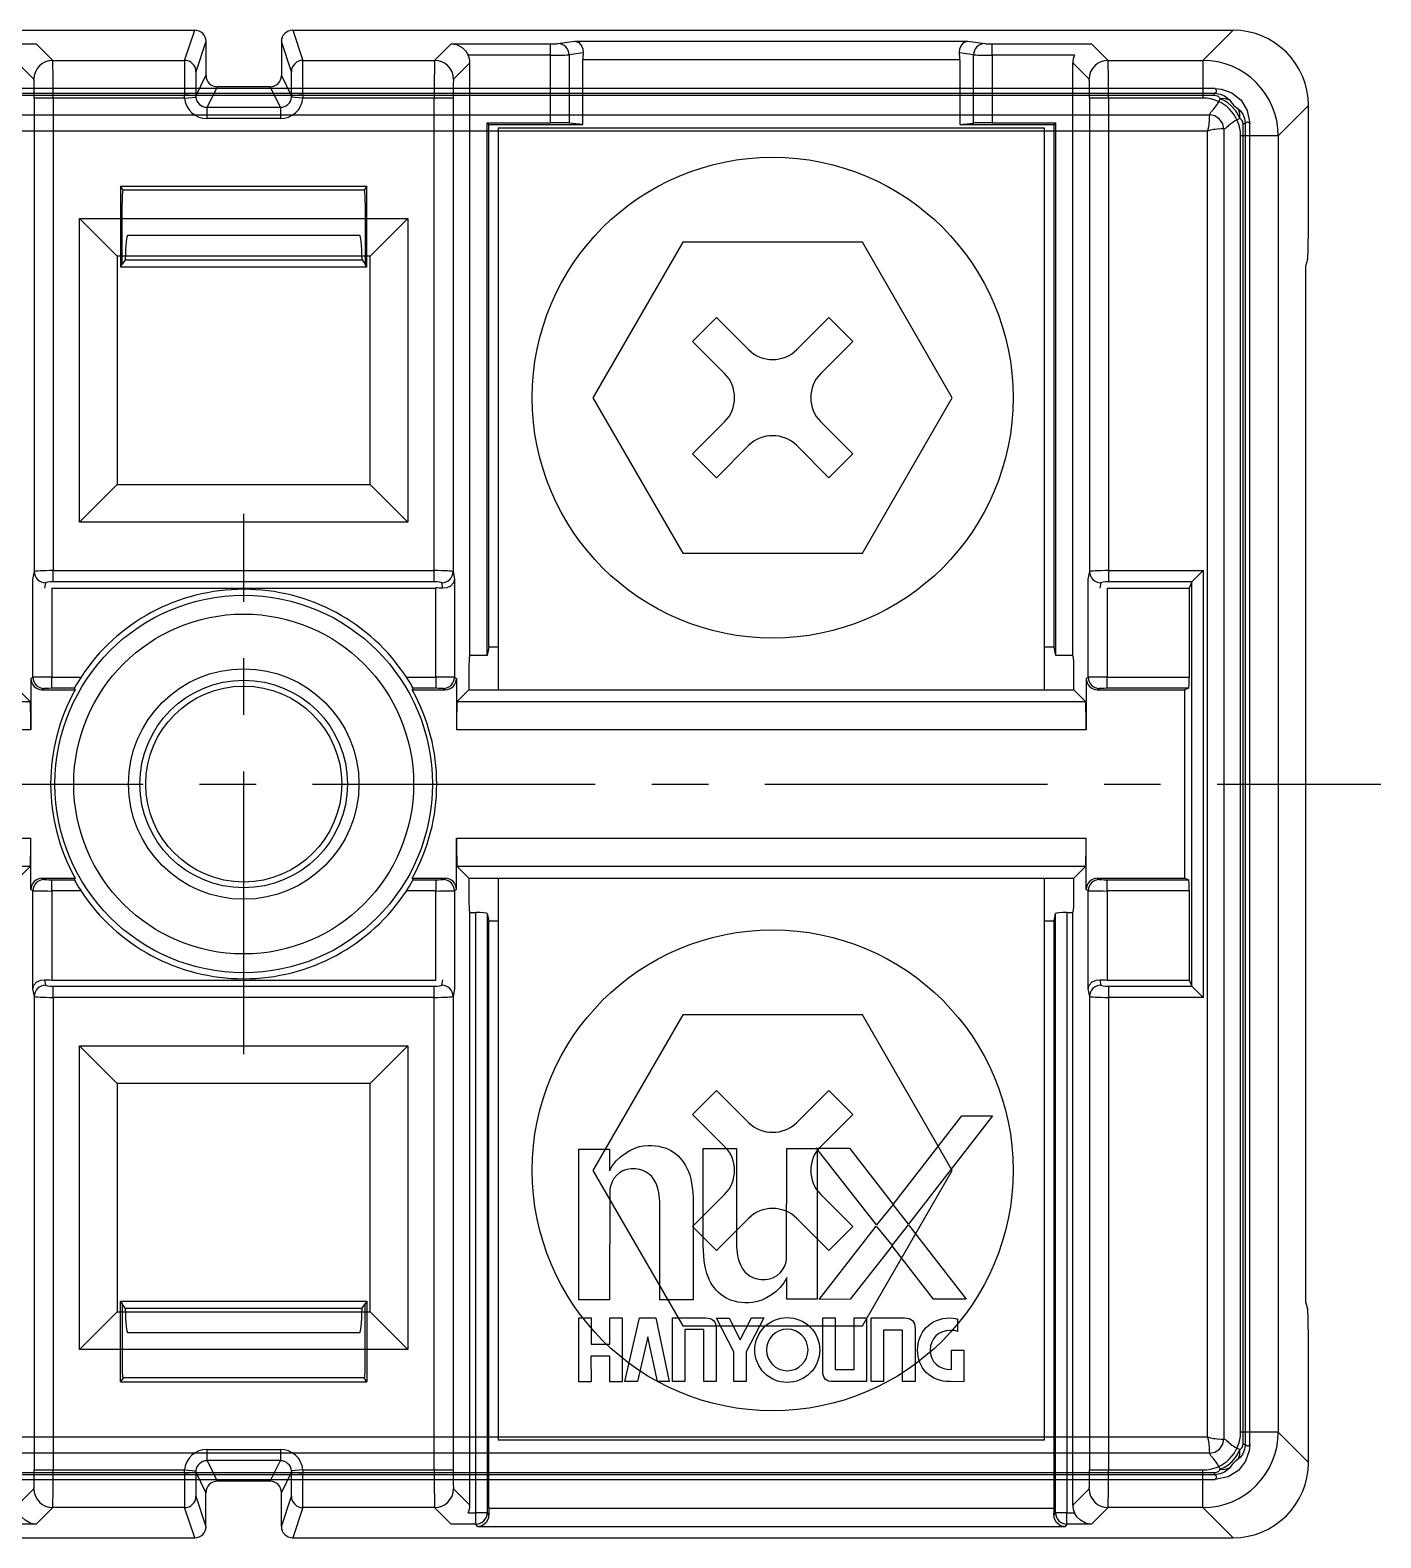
# Model space of a CAD drawing. Extents: x 223136 to 348136, y -32544 to -4064.
# Drawn here: x 239213.86 to 239249.7, y -30581.11 to -30541.11 of the extents above; entities that cross this region are included whole.
import ezdxf

# ---------------------------------------------------------------- set-up
doc = ezdxf.new("R2010")
doc.units = 0
doc.header["$LTSCALE"] = 20
doc.header["$MEASUREMENT"] = 0
doc.linetypes.add('CENTER', pattern=[0.6, 0.375, -0.075, 0.075, -0.075])
doc.linetypes.add('DASHDOT', pattern=[1, 0.5, -0.25, 0, -0.25])
doc.layers.add('3', color=3, linetype='DASHDOT')

# ---------------------------------------------------------------- blocks, each defined once
blk = doc.blocks.new('30a3p')
at = {"color": 6}
for p, q in [((7580.421, -15959.299), (7500.876, -15959.299)), ((7500.888, -15959.422), (7580.41, -15959.422)), ((7580.41, -15959.482), (7500.888, -15959.482)), ((7580.41, -15959.482), (7580.41, -15959.422)), ((7501.018, -15959.993), (7580.28, -15959.993)), ((7580.653, -15960.366), (7580.653, -15995.128)), ((7581.224, -15960.236), (7581.164, -15960.236)), ((7581.164, -15995.258), (7581.164, -15960.236)), ((7581.224, -15960.236), (7581.224, -15995.258)), ((7581.347, -15995.27), (7581.347, -15960.225)), ((7580.22, -15960.426), (7501.078, -15960.426)), ((7580.22, -15995.068), (7580.22, -15960.426)), ((7551.379, -15961.888), (7551.379, -15964.025)), ((7551.379, -15961.888), (7557.919, -15961.888)), ((7551.449, -15961.993), (7551.379, -15961.888)), ((7551.449, -15961.993), (7551.434, -15962.03)), ((7557.849, -15961.993), (7551.449, -15961.993)), ((7557.919, -15961.888), (7557.849, -15961.993)), ((7557.864, -15962.03), (7557.849, -15961.993)), ((7557.919, -15964.025), (7557.919, -15961.888)), ((7551.424, -15963.957), (7551.424, -15962.329)), ((7557.873, -15962.329), (7557.873, -15963.957)), ((7557.734, -15963.198), (7551.564, -15963.198)), ((7551.379, -15964.025), (7551.424, -15963.957)), ((7551.504, -15963.838), (7551.424, -15963.957)), ((7551.504, -15963.838), (7557.794, -15963.838)), ((7557.794, -15963.838), (7557.873, -15963.957)), ((7557.919, -15964.025), (7557.873, -15963.957)), ((7551.379, -15964.025), (7557.919, -15964.025)), ((7571.878, -15988.9), (7573.702, -15986.549)), ((7574.515, -15986.552), (7572.289, -15989.428)), ((7573.702, -15986.549), (7574.515, -15986.552)), ((7563.538, -15991.429), (7563.538, -15987.433)), ((7563.538, -15987.433), (7564.359, -15987.433)), ((7564.359, -15987.433), (7564.359, -15988.009)), ((7566.844, -15989.981), (7566.844, -15987.42)), ((7566.844, -15987.42), (7567.727, -15987.42)), ((7567.727, -15987.42), (7567.727, -15989.933)), ((7569.055, -15990.362), (7569.061, -15987.42)), ((7569.061, -15987.42), (7569.851, -15987.42)), ((7569.851, -15987.42), (7569.842, -15987.409)), ((7569.842, -15987.409), (7570.727, -15987.409)), ((7571.438, -15989.446), (7569.864, -15987.437)), ((7569.864, -15987.437), (7569.864, -15991.417)), ((7570.727, -15987.409), (7571.878, -15988.9)), ((7564.364, -15988.488), (7564.358, -15991.429)), ((7565.691, -15991.429), (7565.691, -15988.917)), ((7566.574, -15988.868), (7566.574, -15991.429)), ((7571.877, -15988.907), (7571.438, -15989.446)), ((7572.289, -15989.428), (7571.877, -15988.907)), ((7569.92, -15991.419), (7571.434, -15989.474)), ((7571.434, -15989.474), (7571.853, -15989.992)), ((7571.853, -15989.992), (7572.29, -15989.446)), ((7572.29, -15989.446), (7573.816, -15991.412)), ((7571.856, -15990.001), (7570.738, -15991.417)), ((7572.949, -15991.412), (7571.856, -15990.001)), ((7569.06, -15991.417), (7569.06, -15990.841)), ((7551.379, -15991.469), (7557.919, -15991.469)), ((7551.379, -15993.606), (7551.379, -15991.469)), ((7551.379, -15991.469), (7551.424, -15991.537)), ((7551.424, -15991.537), (7551.424, -15993.165)), ((7551.504, -15991.656), (7551.424, -15991.537)), ((7557.794, -15991.656), (7557.873, -15991.537)), ((7557.919, -15991.469), (7557.873, -15991.537)), ((7557.873, -15993.165), (7557.873, -15991.537)), ((7557.919, -15991.469), (7557.919, -15993.606)), ((7564.358, -15991.429), (7563.538, -15991.429)), ((7566.574, -15991.429), (7565.691, -15991.429)), ((7569.864, -15991.417), (7569.06, -15991.417)), ((7570.738, -15991.417), (7569.92, -15991.419)), ((7573.816, -15991.412), (7572.949, -15991.412)), ((7551.504, -15991.656), (7557.794, -15991.656)), ((7563.538, -15993.606), (7563.539, -15991.912)), ((7563.539, -15991.912), (7563.867, -15991.912)), ((7563.867, -15991.912), (7563.867, -15992.609)), ((7564.362, -15992.609), (7564.362, -15991.912)), ((7564.362, -15991.912), (7564.694, -15991.912)), ((7564.694, -15991.912), (7564.694, -15993.609)), ((7564.762, -15993.603), (7565.147, -15991.912)), ((7565.147, -15991.912), (7565.588, -15991.912)), ((7565.588, -15991.912), (7565.938, -15993.603)), ((7566.025, -15991.912), (7566.905, -15991.912)), ((7566.026, -15993.603), (7566.025, -15991.912)), ((7567.654, -15992.81), (7567.197, -15991.915)), ((7567.197, -15991.915), (7567.527, -15991.915)), ((7567.527, -15991.915), (7567.818, -15992.495)), ((7567.818, -15992.495), (7568.12, -15991.909)), ((7568.451, -15991.909), (7567.98, -15992.81)), ((7568.12, -15991.909), (7568.451, -15991.909)), ((7570.013, -15991.913), (7570.345, -15991.913)), ((7570.013, -15993.323), (7570.013, -15991.913)), ((7570.345, -15991.913), (7570.346, -15993.282)), ((7570.845, -15993.282), (7570.845, -15991.912)), ((7570.845, -15991.912), (7571.172, -15991.912)), ((7571.172, -15991.912), (7571.173, -15993.603)), ((7571.301, -15993.603), (7571.301, -15991.912)), ((7571.301, -15991.912), (7572.181, -15991.912)), ((7573.592, -15991.939), (7573.592, -15992.268)), ((7551.564, -15992.296), (7557.734, -15992.296)), ((7566.859, -15992.222), (7566.355, -15992.222)), ((7566.355, -15992.222), (7566.355, -15993.603)), ((7566.86, -15993.603), (7566.859, -15992.222)), ((7567.185, -15992.193), (7567.185, -15993.603)), ((7572.133, -15992.234), (7571.628, -15992.234)), ((7571.628, -15992.234), (7571.629, -15993.603)), ((7572.133, -15993.603), (7572.133, -15992.234)), ((7572.461, -15992.193), (7572.461, -15993.603)), ((7563.867, -15992.609), (7564.362, -15992.609)), ((7565.37, -15992.413), (7565.101, -15993.603)), ((7565.626, -15993.603), (7565.37, -15992.413)), ((7573.431, -15992.765), (7573.759, -15992.765)), ((7573.431, -15993.282), (7573.431, -15992.765)), ((7573.759, -15992.765), (7573.76, -15993.604)), ((7564.362, -15992.923), (7563.864, -15992.923)), ((7563.864, -15992.923), (7563.867, -15993.606)), ((7564.362, -15993.609), (7564.362, -15992.923)), ((7567.654, -15993.601), (7567.654, -15992.81)), ((7567.98, -15992.81), (7567.98, -15993.601)), ((7551.449, -15993.501), (7551.379, -15993.606)), ((7551.449, -15993.501), (7551.434, -15993.464)), ((7557.849, -15993.501), (7551.449, -15993.501)), ((7557.864, -15993.464), (7557.849, -15993.501)), ((7557.919, -15993.606), (7557.849, -15993.501)), ((7570.346, -15993.282), (7570.845, -15993.282)), ((7551.379, -15993.606), (7557.919, -15993.606)), ((7563.867, -15993.606), (7563.538, -15993.606)), ((7564.694, -15993.609), (7564.362, -15993.609)), ((7565.101, -15993.603), (7564.762, -15993.603)), ((7565.938, -15993.603), (7565.626, -15993.603)), ((7566.355, -15993.603), (7566.026, -15993.603)), ((7567.185, -15993.603), (7566.86, -15993.603)), ((7567.98, -15993.601), (7567.654, -15993.601)), ((7571.173, -15993.603), (7570.293, -15993.603)), ((7571.629, -15993.603), (7571.301, -15993.603)), ((7572.461, -15993.603), (7572.133, -15993.603)), ((7573.76, -15993.604), (7573.402, -15993.603)), ((7501.078, -15995.068), (7580.22, -15995.068)), ((7580.28, -15995.501), (7501.018, -15995.501)), ((7581.164, -15995.258), (7581.224, -15995.258)), ((7500.876, -15996.195), (7580.421, -15996.195)), ((7500.888, -15996.013), (7580.41, -15996.013)), ((7580.41, -15996.072), (7500.888, -15996.072)), ((7580.41, -15996.072), (7580.41, -15996.013))]:
    blk.add_line(p, q, dxfattribs=at)
for points in [[(7580.41, -15959.422), (7580.554, -15959.443), (7580.673, -15959.49), (7580.756, -15959.548), (7580.812, -15959.607)], [(7580.421, -15959.299), (7580.589, -15959.315), (7580.867, -15959.414), (7581.113, -15959.606), (7581.277, -15959.875), (7581.347, -15960.225)], [(7581.079, -15960.093), (7581.027, -15959.973), (7580.972, -15959.887), (7580.871, -15959.774), (7580.759, -15959.673), (7580.673, -15959.619), (7580.553, -15959.567)], [(7580.22, -15960.426), (7580.245, -15960.349), (7580.262, -15960.263), (7580.266, -15960.226), (7580.271, -15960.164), (7580.277, -15960.064), (7580.28, -15959.993)], [(7580.653, -15960.366), (7580.624, -15960.229), (7580.542, -15960.104), (7580.417, -15960.022), (7580.28, -15959.993)], [(7580.812, -15959.607), (7580.852, -15959.661), (7580.877, -15959.694), (7580.913, -15959.733), (7580.952, -15959.769), (7580.985, -15959.794), (7581.039, -15959.834)], [(7581.039, -15959.834), (7581.098, -15959.89), (7581.155, -15959.973), (7581.203, -15960.091), (7581.224, -15960.236)], [(7580.653, -15960.366), (7580.582, -15960.369), (7580.482, -15960.375), (7580.42, -15960.38), (7580.383, -15960.384), (7580.297, -15960.401), (7580.22, -15960.426)], [(7580.22, -15995.068), (7580.297, -15995.093), (7580.383, -15995.11), (7580.42, -15995.114), (7580.482, -15995.119), (7580.582, -15995.126), (7580.653, -15995.128)], [(7580.28, -15995.501), (7580.277, -15995.43), (7580.271, -15995.331), (7580.266, -15995.269), (7580.262, -15995.231), (7580.245, -15995.146), (7580.22, -15995.068)], [(7580.28, -15995.501), (7580.417, -15995.472), (7580.542, -15995.39), (7580.624, -15995.265), (7580.653, -15995.128)], [(7581.347, -15995.27), (7581.331, -15995.438), (7581.232, -15995.715), (7581.04, -15995.961), (7580.771, -15996.125), (7580.421, -15996.195)], [(7580.553, -15995.927), (7580.673, -15995.875), (7580.759, -15995.82), (7580.872, -15995.719), (7580.973, -15995.607), (7581.027, -15995.521), (7581.079, -15995.401)], [(7581.224, -15995.258), (7581.203, -15995.402), (7581.156, -15995.521), (7581.098, -15995.604), (7581.039, -15995.66)], [(7580.812, -15995.887), (7580.756, -15995.946), (7580.673, -15996.004), (7580.555, -15996.051), (7580.41, -15996.072)], [(7581.039, -15995.66), (7580.985, -15995.7), (7580.952, -15995.725), (7580.913, -15995.761), (7580.877, -15995.8), (7580.852, -15995.833), (7580.812, -15995.887)]]:
    blk.add_lwpolyline(points, dxfattribs=at)
for centre, major_axis, ratio, start_param, end_param in [((7580.553, -15960), (-0.467, -0.18), 0.850428, 3.840248, 4.396132), ((7580.646, -15960.093), (0.18, 0.467), 0.850428, 5.028646, 5.58453), ((7551.435, -15962.329), (0, 0.3), 0.034921, 0.087266, 1.570796), ((7557.863, -15962.329), (0, 0.3), 0.034921, 4.712389, 6.195916), ((7551.564, -15965.812), (0, 2.614), 0.034921, 0, 0.715085), ((7557.734, -15965.812), (0, -2.614), 0.034921, 2.426507, 3.14159), ((7551.564, -15989.682), (0, -2.614), 0.034921, 5.568098, 6.283185), ((7557.734, -15989.682), (0, 2.614), 0.034921, 3.14159, 3.856676), ((7551.435, -15993.165), (0, 0.3), 0.034921, 1.570796, 3.054326), ((7557.863, -15993.165), (0, 0.3), 0.034921, 3.228856, 4.712389), ((7580.646, -15995.401), (-0.18, 0.467), 0.850428, 3.840248, 4.396132), ((7580.553, -15995.494), (0.467, -0.18), 0.850428, 5.028646, 5.58453)]:
    blk.add_ellipse(centre, major_axis=major_axis, ratio=ratio, start_param=start_param, end_param=end_param, dxfattribs=at)
for points, knots in [([(7580.28, -15959.993), (7580.282, -15959.969), (7580.291, -15959.945), (7580.344, -15959.889), (7580.374, -15959.858), (7580.425, -15959.794), (7580.447, -15959.762), (7580.478, -15959.715), (7580.487, -15959.699), (7580.505, -15959.667), (7580.513, -15959.651), (7580.533, -15959.612), (7580.543, -15959.59), (7580.553, -15959.567)], [0.01992218, 0.01992218, 0.01992218, 0.01992218, 0.03527927, 0.03527927, 0.05573813, 0.05573813, 0.076197, 0.076197, 0.08642643, 0.08642643, 0.09665586, 0.09665586, 0.11119428, 0.11119428, 0.11119428, 0.11119428]), ([(7580.41, -15959.422), (7580.417, -15959.419), (7580.423, -15959.415), (7580.439, -15959.405), (7580.446, -15959.398), (7580.456, -15959.384), (7580.459, -15959.377), (7580.461, -15959.362), (7580.46, -15959.355), (7580.454, -15959.34), (7580.45, -15959.333), (7580.439, -15959.318), (7580.433, -15959.311), (7580.424, -15959.302), (7580.423, -15959.3), (7580.421, -15959.299)], [0.0038426932, 0.0038426932, 0.0038426932, 0.0038426932, 0.0039042777, 0.0039042777, 0.0040276197, 0.0040276197, 0.0041509617, 0.0041509617, 0.0042743037, 0.0042743037, 0.0043976458, 0.0043976458, 0.0045209878, 0.0045209878, 0.0045456657, 0.0045456657, 0.0045456657, 0.0045456657]), ([(7580.553, -15959.567), (7580.551, -15959.562), (7580.549, -15959.557), (7580.542, -15959.544), (7580.536, -15959.536), (7580.519, -15959.516), (7580.505, -15959.505), (7580.464, -15959.487), (7580.437, -15959.482), (7580.41, -15959.482)], [0, 0, 0, 0, 0.00308619, 0.00308619, 0.00802409, 0.00802409, 0.01592473, 0.01592473, 0.02407226, 0.02407226, 0.02407226, 0.02407226]), ([(7581.079, -15960.093), (7581.056, -15960.103), (7581.034, -15960.113), (7580.995, -15960.133), (7580.979, -15960.141), (7580.947, -15960.159), (7580.931, -15960.169), (7580.884, -15960.199), (7580.852, -15960.221), (7580.788, -15960.272), (7580.757, -15960.302), (7580.701, -15960.355), (7580.677, -15960.364), (7580.653, -15960.366)], [-0.11119428, -0.11119428, -0.11119428, -0.11119428, -0.09665586, -0.09665586, -0.08642643, -0.08642643, -0.076197, -0.076197, -0.05573813, -0.05573813, -0.03527927, -0.03527927, -0.01992218, -0.01992218, -0.01992218, -0.01992218]), ([(7581.164, -15960.236), (7581.164, -15960.225), (7581.164, -15960.215), (7581.16, -15960.189), (7581.156, -15960.174), (7581.142, -15960.142), (7581.13, -15960.127), (7581.106, -15960.106), (7581.092, -15960.098), (7581.079, -15960.093)], [0, 0, 0, 0, 0.00308828, 0.00308828, 0.00802952, 0.00802952, 0.01593551, 0.01593551, 0.02408857, 0.02408857, 0.02408857, 0.02408857]), ([(7581.347, -15960.225), (7581.346, -15960.223), (7581.344, -15960.222), (7581.335, -15960.213), (7581.328, -15960.207), (7581.313, -15960.196), (7581.306, -15960.192), (7581.291, -15960.186), (7581.284, -15960.185), (7581.269, -15960.187), (7581.262, -15960.19), (7581.248, -15960.2), (7581.241, -15960.207), (7581.231, -15960.223), (7581.227, -15960.229), (7581.224, -15960.236)], [-0.0045456657, -0.0045456657, -0.0045456657, -0.0045456657, -0.0045209878, -0.0045209878, -0.0043976458, -0.0043976458, -0.0042743037, -0.0042743037, -0.0041509617, -0.0041509617, -0.0040276197, -0.0040276197, -0.0039042777, -0.0039042777, -0.0038426932, -0.0038426932, -0.0038426932, -0.0038426932]), ([(7568.21, -15992.763), (7568.21, -15992.287), (7568.596, -15991.902), (7569.072, -15991.902), (7569.548, -15991.902), (7569.934, -15992.287), (7569.934, -15992.763)], [0, 0, 0, 0, 1, 1, 1, 2, 2, 2, 2]), ([(7572.53, -15992.765), (7572.53, -15992.302), (7572.856, -15991.912), (7573.395, -15991.912), (7573.519, -15991.912), (7573.548, -15991.932), (7573.592, -15991.939)], [0, 0, 0, 0, 1, 1, 1, 2, 2, 2, 2]), ([(7569.622, -15992.761), (7569.622, -15992.457), (7569.376, -15992.21), (7569.072, -15992.21), (7568.767, -15992.21), (7568.521, -15992.457), (7568.521, -15992.761)], [0, 0, 0, 0, 1, 1, 1, 2, 2, 2, 2]), ([(7573.592, -15992.268), (7573.549, -15992.257), (7573.561, -15992.242), (7573.401, -15992.242), (7573.091, -15992.242), (7572.864, -15992.454), (7572.864, -15992.765)], [0, 0, 0, 0, 1, 1, 1, 2, 2, 2, 2]), ([(7569.934, -15992.763), (7569.934, -15993.239), (7569.548, -15993.625), (7569.072, -15993.625), (7568.596, -15993.625), (7568.21, -15993.239), (7568.21, -15992.763)], [0, 0, 0, 0, 1, 1, 1, 2, 2, 2, 2]), ([(7568.521, -15992.761), (7568.521, -15993.065), (7568.767, -15993.312), (7569.072, -15993.312), (7569.376, -15993.312), (7569.622, -15993.065), (7569.622, -15992.761)], [0, 0, 0, 0, 1, 1, 1, 2, 2, 2, 2]), ([(7580.653, -15995.128), (7580.677, -15995.13), (7580.701, -15995.14), (7580.757, -15995.192), (7580.788, -15995.222), (7580.852, -15995.273), (7580.884, -15995.295), (7580.931, -15995.326), (7580.947, -15995.335), (7580.979, -15995.353), (7580.995, -15995.362), (7581.034, -15995.381), (7581.056, -15995.392), (7581.079, -15995.401)], [0.01992218, 0.01992218, 0.01992218, 0.01992218, 0.03527927, 0.03527927, 0.05573813, 0.05573813, 0.076197, 0.076197, 0.08642643, 0.08642643, 0.09665586, 0.09665586, 0.11119428, 0.11119428, 0.11119428, 0.11119428]), ([(7580.553, -15995.927), (7580.543, -15995.905), (7580.533, -15995.882), (7580.513, -15995.843), (7580.505, -15995.827), (7580.487, -15995.795), (7580.478, -15995.78), (7580.447, -15995.732), (7580.425, -15995.7), (7580.374, -15995.637), (7580.344, -15995.605), (7580.291, -15995.549), (7580.282, -15995.525), (7580.28, -15995.501)], [-0.11119428, -0.11119428, -0.11119428, -0.11119428, -0.09665586, -0.09665586, -0.08642643, -0.08642643, -0.076197, -0.076197, -0.05573813, -0.05573813, -0.03527927, -0.03527927, -0.01992218, -0.01992218, -0.01992218, -0.01992218]), ([(7581.079, -15995.401), (7581.084, -15995.399), (7581.089, -15995.397), (7581.102, -15995.39), (7581.11, -15995.385), (7581.13, -15995.367), (7581.141, -15995.353), (7581.159, -15995.313), (7581.164, -15995.286), (7581.164, -15995.258)], [0, 0, 0, 0, 0.00308619, 0.00308619, 0.00802409, 0.00802409, 0.01592473, 0.01592473, 0.02407226, 0.02407226, 0.02407226, 0.02407226]), ([(7581.224, -15995.258), (7581.227, -15995.265), (7581.231, -15995.271), (7581.241, -15995.287), (7581.248, -15995.294), (7581.262, -15995.305), (7581.269, -15995.307), (7581.284, -15995.309), (7581.291, -15995.308), (7581.306, -15995.302), (7581.313, -15995.298), (7581.328, -15995.287), (7581.335, -15995.281), (7581.344, -15995.273), (7581.346, -15995.271), (7581.347, -15995.27)], [0.004555117, 0.004555117, 0.004555117, 0.004555117, 0.0046167015, 0.0046167015, 0.0047400435, 0.0047400435, 0.0048633855, 0.0048633855, 0.0049867276, 0.0049867276, 0.0051100696, 0.0051100696, 0.0052334116, 0.0052334116, 0.0052580895, 0.0052580895, 0.0052580895, 0.0052580895]), ([(7580.41, -15996.013), (7580.421, -15996.013), (7580.431, -15996.012), (7580.457, -15996.008), (7580.472, -15996.004), (7580.504, -15995.99), (7580.519, -15995.978), (7580.54, -15995.954), (7580.548, -15995.941), (7580.553, -15995.927)], [0, 0, 0, 0, 0.00308828, 0.00308828, 0.00802952, 0.00802952, 0.01593551, 0.01593551, 0.02408857, 0.02408857, 0.02408857, 0.02408857]), ([(7580.421, -15996.195), (7580.423, -15996.194), (7580.424, -15996.192), (7580.433, -15996.184), (7580.439, -15996.176), (7580.45, -15996.161), (7580.454, -15996.154), (7580.46, -15996.139), (7580.461, -15996.132), (7580.459, -15996.118), (7580.456, -15996.11), (7580.446, -15996.096), (7580.439, -15996.089), (7580.423, -15996.079), (7580.417, -15996.075), (7580.41, -15996.072)], [-0.0052580895, -0.0052580895, -0.0052580895, -0.0052580895, -0.0052334116, -0.0052334116, -0.0051100696, -0.0051100696, -0.0049867276, -0.0049867276, -0.0048633855, -0.0048633855, -0.0047400435, -0.0047400435, -0.0046167015, -0.0046167015, -0.004555117, -0.004555117, -0.004555117, -0.004555117])]:
    blk.add_open_spline(points, degree=3, knots=knots, dxfattribs=at)
for points in [[(7564.359, -15988.009), (7564.532, -15987.627), (7564.979, -15987.377), (7565.261, -15987.347)], [(7565.261, -15987.347), (7565.847, -15987.286), (7566.211, -15987.545), (7566.41, -15987.94)], [(7564.93, -15987.957), (7564.605, -15987.976), (7564.402, -15988.236), (7564.364, -15988.488)], [(7565.583, -15988.329), (7565.462, -15988.081), (7565.244, -15987.938), (7564.93, -15987.957)], [(7566.41, -15987.94), (7566.52, -15988.156), (7566.574, -15988.466), (7566.574, -15988.868)], [(7565.691, -15988.917), (7565.691, -15988.674), (7565.655, -15988.478), (7565.583, -15988.329)], [(7567.008, -15990.909), (7566.899, -15990.693), (7566.844, -15990.384), (7566.844, -15989.981)], [(7567.727, -15989.933), (7567.727, -15990.176), (7567.764, -15990.372), (7567.836, -15990.521)], [(7568.489, -15990.893), (7568.814, -15990.873), (7569.017, -15990.613), (7569.055, -15990.362)], [(7567.836, -15990.521), (7567.956, -15990.769), (7568.174, -15990.912), (7568.489, -15990.893)], [(7568.158, -15991.502), (7567.571, -15991.564), (7567.207, -15991.304), (7567.008, -15990.909)], [(7569.06, -15990.841), (7568.887, -15991.223), (7568.439, -15991.472), (7568.158, -15991.502)], [(7566.905, -15991.912), (7567.094, -15991.913), (7567.188, -15992.006), (7567.185, -15992.193)], [(7572.181, -15991.912), (7572.37, -15991.913), (7572.464, -15992.006), (7572.461, -15992.193)], [(7573.402, -15993.603), (7572.845, -15993.603), (7572.53, -15993.228), (7572.53, -15992.765)], [(7572.864, -15992.765), (7572.864, -15993.076), (7573.091, -15993.283), (7573.431, -15993.282)], [(7570.293, -15993.603), (7570.103, -15993.603), (7570.01, -15993.51), (7570.013, -15993.323)]]:
    blk.add_open_spline(points, degree=3, dxfattribs=at)

msp = doc.modelspace()

# ---------------------------------------------------------------- linework, layer by layer
for p, q in [((239192.83, -30541.114), (239218.23, -30541.114)), ((239217.963, -30541.916), (239218.23, -30541.114)), ((239220.83, -30541.114), (239245.781, -30541.114)), ((239220.83, -30541.114), (239221.097, -30541.916)), ((239244.979, -30541.916), (239245.781, -30541.114)), ((239211.39, -30541.475), (239214.022, -30541.475)), ((239214.022, -30541.475), (239214.463, -30541.916)), ((239218.53, -30541.414), (239218.263, -30542.216)), ((239218.53, -30541.414), (239218.53, -30542.314)), ((239220.53, -30541.414), (239220.53, -30542.314)), ((239220.797, -30542.216), (239220.53, -30541.414)), ((239224.597, -30541.916), (239225.038, -30541.475)), ((239225.038, -30541.475), (239227.67, -30541.475)), ((239227.67, -30541.775), (239227.67, -30541.475)), ((239227.867, -30541.471), (239228.313, -30541.405)), ((239228.313, -30541.405), (239238.747, -30541.405)), ((239238.747, -30541.405), (239239.193, -30541.471)), ((239239.39, -30541.475), (239242.022, -30541.475)), ((239239.39, -30541.775), (239239.39, -30541.475)), ((239242.022, -30541.475), (239242.463, -30541.916)), ((239213.963, -30542.415), (239213.53, -30541.983)), ((239214.463, -30541.916), (239217.963, -30541.916)), ((239221.097, -30541.916), (239224.597, -30541.916)), ((239225.53, -30541.983), (239225.097, -30542.415)), ((239227.67, -30541.775), (239225.485, -30541.775)), ((239225.53, -30557.704), (239225.53, -30541.983)), ((239227.67, -30543.57), (239227.67, -30541.775)), ((239228.537, -30541.715), (239228.162, -30541.771)), ((239228.162, -30541.771), (239228.162, -30543.577)), ((239228.53, -30543.614), (239228.53, -30541.904)), ((239238.53, -30541.904), (239228.53, -30541.904)), ((239238.898, -30541.771), (239238.524, -30541.715)), ((239238.53, -30541.904), (239238.53, -30543.614)), ((239238.898, -30543.577), (239238.898, -30541.771)), ((239241.575, -30541.775), (239239.39, -30541.775)), ((239239.39, -30541.775), (239239.39, -30543.57)), ((239241.53, -30557.704), (239241.53, -30541.983)), ((239241.963, -30542.415), (239241.53, -30541.983)), ((239242.463, -30541.916), (239244.979, -30541.916)), ((239244.979, -30541.916), (239244.979, -30542.915)), ((239218.257, -30542.861), (239218.53, -30542.314)), ((239220.53, -30542.314), (239220.803, -30542.861)), ((239218.83, -30542.614), (239218.557, -30543.161)), ((239220.23, -30542.614), (239218.83, -30542.614)), ((239220.503, -30543.161), (239220.23, -30542.614)), ((239214.475, -30542.915), (239213.976, -30542.915)), ((239213.976, -30555.479), (239213.976, -30542.915)), ((239214.475, -30542.915), (239214.475, -30555.453)), ((239217.959, -30542.915), (239214.475, -30542.915)), ((239217.959, -30542.915), (239218.258, -30542.888)), ((239218.557, -30543.461), (239218.557, -30543.161)), ((239218.557, -30543.161), (239220.503, -30543.161)), ((239220.503, -30543.161), (239220.503, -30543.461)), ((239221.101, -30542.915), (239220.802, -30542.888)), ((239224.585, -30542.915), (239221.101, -30542.915)), ((239224.585, -30555.453), (239224.585, -30542.915)), ((239225.085, -30542.915), (239224.585, -30542.915)), ((239225.085, -30542.915), (239225.085, -30555.479)), ((239242.475, -30542.915), (239241.976, -30542.915)), ((239241.976, -30555.479), (239241.976, -30542.915)), ((239244.979, -30542.915), (239242.475, -30542.915)), ((239242.475, -30542.915), (239242.475, -30555.453)), ((239247.78, -30543.113), (239246.978, -30543.915)), ((239247.78, -30546.197), (239247.78, -30543.113)), ((239220.503, -30543.461), (239218.557, -30543.461)), ((239225.986, -30543.57), (239226.03, -30543.614)), ((239225.986, -30543.57), (239227.67, -30543.57)), ((239225.986, -30557.704), (239225.986, -30543.57)), ((239228.53, -30543.614), (239228.162, -30543.577)), ((239238.53, -30543.614), (239238.898, -30543.577)), ((239239.39, -30543.57), (239241.074, -30543.57)), ((239241.03, -30543.614), (239241.074, -30543.57)), ((239241.074, -30557.704), (239241.074, -30543.57)), ((239226.03, -30543.614), (239228.53, -30543.614)), ((239226.03, -30557.485), (239226.03, -30543.614)), ((239226.28, -30543.714), (239226.28, -30558.614)), ((239240.78, -30543.714), (239226.28, -30543.714)), ((239238.53, -30543.614), (239241.03, -30543.614)), ((239240.78, -30558.614), (239240.78, -30543.714)), ((239241.03, -30557.485), (239241.03, -30543.614)), ((239246.978, -30543.915), (239245.978, -30543.915)), ((239245.978, -30578.312), (239245.978, -30543.915)), ((239246.978, -30543.915), (239246.978, -30578.312)), ((239216.177, -30547.111), (239215.178, -30546.111)), ((239215.178, -30546.111), (239223.883, -30546.111)), ((239215.178, -30554.166), (239215.178, -30546.111)), ((239222.883, -30547.111), (239223.883, -30546.111)), ((239223.883, -30546.111), (239223.883, -30554.166)), ((239222.883, -30547.111), (239216.177, -30547.111)), ((239216.177, -30547.111), (239216.177, -30553.166)), ((239222.883, -30553.166), (239222.883, -30547.111)), ((239247.756, -30547.194), (239247.702, -30547.376)), ((239247.702, -30547.376), (239247.702, -30574.851)), ((239215.178, -30554.166), (239216.177, -30553.166)), ((239216.177, -30553.166), (239222.883, -30553.166)), ((239223.883, -30554.166), (239222.883, -30553.166)), ((239223.883, -30554.166), (239215.178, -30554.166)), ((239213.936, -30555.676), (239213.976, -30555.479)), ((239214.475, -30555.453), (239224.585, -30555.453)), ((239214.475, -30555.751), (239214.475, -30555.453)), ((239224.585, -30555.751), (239224.585, -30555.453)), ((239225.085, -30555.479), (239225.124, -30555.676)), ((239241.936, -30555.676), (239241.976, -30555.479)), ((239242.475, -30555.453), (239244.983, -30555.453)), ((239242.475, -30555.453), (239242.475, -30555.751)), ((239244.983, -30555.453), (239244.685, -30555.751)), ((239244.983, -30555.453), (239244.983, -30566.774)), ((239213.936, -30558.279), (239213.936, -30555.676)), ((239214.275, -30555.776), (239214.247, -30555.919)), ((239214.436, -30555.914), (239224.624, -30555.914)), ((239214.436, -30555.914), (239214.436, -30558.275)), ((239224.585, -30555.751), (239214.475, -30555.751)), ((239224.624, -30558.275), (239224.624, -30555.914)), ((239224.813, -30555.919), (239224.785, -30555.776)), ((239225.124, -30555.676), (239225.124, -30558.279)), ((239241.936, -30558.279), (239241.936, -30555.676)), ((239242.275, -30555.776), (239242.247, -30555.919)), ((239242.436, -30555.914), (239244.619, -30555.914)), ((239242.436, -30555.914), (239242.436, -30558.275)), ((239244.685, -30555.751), (239242.475, -30555.751)), ((239244.683, -30555.754), (239244.619, -30555.914)), ((239244.619, -30555.914), (239244.619, -30558.275)), ((239244.683, -30566.474), (239244.683, -30555.754)), ((239226.03, -30557.485), (239225.986, -30557.704)), ((239226.28, -30557.485), (239226.03, -30557.485)), ((239241.03, -30557.485), (239240.78, -30557.485)), ((239241.074, -30557.704), (239241.03, -30557.485)), ((239225.53, -30557.704), (239225.514, -30557.758)), ((239225.986, -30557.704), (239225.53, -30557.704)), ((239241.53, -30557.704), (239241.074, -30557.704)), ((239241.546, -30557.758), (239241.53, -30557.704)), ((239213.884, -30558.314), (239213.936, -30558.279)), ((239213.884, -30558.314), (239213.884, -30559.674)), ((239214.436, -30558.575), (239214.436, -30558.275)), ((239214.436, -30558.275), (239215.214, -30558.275)), ((239223.846, -30558.275), (239224.624, -30558.275)), ((239224.624, -30558.275), (239224.624, -30558.575)), ((239225.124, -30558.279), (239225.177, -30558.314)), ((239225.177, -30558.314), (239225.177, -30559.674)), ((239225.507, -30558.057), (239225.507, -30558.614)), ((239241.554, -30558.614), (239241.554, -30558.057)), ((239241.884, -30558.314), (239241.936, -30558.279)), ((239241.884, -30558.314), (239241.884, -30559.674)), ((239242.436, -30558.275), (239244.619, -30558.275)), ((239242.436, -30558.575), (239242.436, -30558.275)), ((239213.864, -30558.924), (239213.554, -30558.614)), ((239214.236, -30558.579), (239214.184, -30558.614)), ((239214.184, -30558.614), (239215.059, -30558.614)), ((239215.037, -30558.575), (239214.436, -30558.575)), ((239224.001, -30558.614), (239224.877, -30558.614)), ((239224.624, -30558.575), (239224.023, -30558.575)), ((239224.877, -30558.614), (239224.824, -30558.579)), ((239225.507, -30558.614), (239225.196, -30558.924)), ((239225.507, -30558.614), (239241.554, -30558.614)), ((239241.864, -30558.924), (239241.554, -30558.614)), ((239242.236, -30558.579), (239242.184, -30558.614)), ((239242.184, -30558.614), (239244.488, -30558.614)), ((239244.604, -30558.575), (239242.436, -30558.575)), ((239244.604, -30558.575), (239244.488, -30558.614)), ((239244.488, -30558.614), (239244.488, -30563.614)), ((239197.196, -30558.924), (239213.864, -30558.924)), ((239225.196, -30558.924), (239241.864, -30558.924)), ((239213.884, -30559.674), (239197.177, -30559.674)), ((239241.884, -30559.674), (239225.177, -30559.674)), ((239197.177, -30562.553), (239213.884, -30562.553)), ((239213.884, -30563.914), (239213.884, -30562.553)), ((239225.177, -30563.914), (239225.177, -30562.553)), ((239225.177, -30562.553), (239241.884, -30562.553)), ((239241.884, -30563.914), (239241.884, -30562.553)), ((239213.864, -30563.303), (239197.196, -30563.303)), ((239213.554, -30563.614), (239213.864, -30563.303)), ((239225.196, -30563.303), (239225.507, -30563.614)), ((239241.864, -30563.303), (239225.196, -30563.303)), ((239241.554, -30563.614), (239241.864, -30563.303)), ((239213.936, -30563.949), (239213.884, -30563.914)), ((239213.936, -30566.551), (239213.936, -30563.949)), ((239214.184, -30563.614), (239215.059, -30563.614)), ((239214.184, -30563.614), (239214.236, -30563.649)), ((239214.436, -30563.652), (239215.037, -30563.652)), ((239214.436, -30563.952), (239214.436, -30563.652)), ((239215.214, -30563.952), (239214.436, -30563.952)), ((239214.436, -30563.952), (239214.436, -30566.314)), ((239224.624, -30563.952), (239223.846, -30563.952)), ((239224.001, -30563.614), (239224.877, -30563.614)), ((239224.023, -30563.652), (239224.624, -30563.652)), ((239224.624, -30563.652), (239224.624, -30563.952)), ((239224.624, -30566.314), (239224.624, -30563.952)), ((239224.824, -30563.649), (239224.877, -30563.614)), ((239225.177, -30563.914), (239225.124, -30563.949)), ((239225.124, -30563.949), (239225.124, -30566.551)), ((239225.507, -30563.614), (239225.507, -30564.17)), ((239225.507, -30563.614), (239241.554, -30563.614)), ((239226.28, -30563.614), (239226.28, -30578.514)), ((239240.78, -30578.514), (239240.78, -30563.614)), ((239241.554, -30564.17), (239241.554, -30563.614)), ((239241.936, -30563.949), (239241.884, -30563.914)), ((239241.936, -30566.551), (239241.936, -30563.949)), ((239242.184, -30563.614), (239244.488, -30563.614)), ((239242.184, -30563.614), (239242.236, -30563.649)), ((239242.436, -30563.952), (239242.436, -30563.652)), ((239242.436, -30563.652), (239244.604, -30563.652)), ((239242.436, -30563.952), (239242.436, -30566.314)), ((239244.619, -30563.952), (239242.436, -30563.952)), ((239244.488, -30563.614), (239244.604, -30563.652)), ((239244.619, -30563.952), (239244.619, -30566.314)), ((239225.514, -30564.469), (239225.53, -30564.524)), ((239225.53, -30580.245), (239225.53, -30564.524)), ((239225.53, -30564.524), (239225.692, -30564.524)), ((239225.692, -30580.452), (239225.692, -30564.524)), ((239225.992, -30564.55), (239226.03, -30564.742)), ((239225.992, -30564.55), (239225.992, -30580.452)), ((239226.03, -30580.323), (239226.03, -30564.742)), ((239226.03, -30564.742), (239226.28, -30564.742)), ((239240.78, -30564.742), (239241.03, -30564.742)), ((239241.03, -30564.742), (239241.069, -30564.55)), ((239241.03, -30580.323), (239241.03, -30564.742)), ((239241.069, -30580.452), (239241.069, -30564.55)), ((239241.369, -30564.524), (239241.53, -30564.524)), ((239241.369, -30564.524), (239241.369, -30580.452)), ((239241.53, -30564.524), (239241.546, -30564.469)), ((239241.53, -30580.245), (239241.53, -30564.524)), ((239214.247, -30566.309), (239214.275, -30566.451)), ((239214.436, -30566.314), (239224.624, -30566.314)), ((239224.785, -30566.451), (239224.813, -30566.309)), ((239242.247, -30566.309), (239242.275, -30566.451)), ((239242.436, -30566.314), (239244.619, -30566.314)), ((239244.619, -30566.314), (239244.683, -30566.474)), ((239213.976, -30566.749), (239213.936, -30566.551)), ((239213.976, -30579.312), (239213.976, -30566.749)), ((239214.475, -30566.774), (239214.475, -30566.477)), ((239214.475, -30566.477), (239224.585, -30566.477)), ((239214.475, -30566.774), (239214.475, -30579.312)), ((239224.585, -30566.774), (239214.475, -30566.774)), ((239224.585, -30566.774), (239224.585, -30566.477)), ((239224.585, -30579.312), (239224.585, -30566.774)), ((239225.124, -30566.551), (239225.085, -30566.749)), ((239225.085, -30566.749), (239225.085, -30579.312)), ((239241.976, -30566.749), (239241.936, -30566.551)), ((239241.976, -30579.312), (239241.976, -30566.749)), ((239242.475, -30566.477), (239244.685, -30566.477)), ((239242.475, -30566.477), (239242.475, -30566.774)), ((239242.475, -30566.774), (239242.475, -30579.312)), ((239244.983, -30566.774), (239242.475, -30566.774)), ((239244.685, -30566.477), (239244.983, -30566.774)), ((239215.178, -30568.061), (239216.177, -30569.061)), ((239215.178, -30576.116), (239215.178, -30568.061)), ((239215.178, -30568.061), (239223.883, -30568.061)), ((239222.883, -30569.061), (239223.883, -30568.061)), ((239223.883, -30568.061), (239223.883, -30576.116)), ((239216.177, -30569.061), (239216.177, -30575.116)), ((239222.883, -30569.061), (239216.177, -30569.061)), ((239222.883, -30575.116), (239222.883, -30569.061)), ((239215.178, -30576.116), (239216.177, -30575.116)), ((239216.177, -30575.116), (239222.883, -30575.116)), ((239222.883, -30575.116), (239223.883, -30576.116)), ((239247.702, -30574.851), (239247.756, -30575.034)), ((239223.883, -30576.116), (239215.178, -30576.116)), ((239247.78, -30579.114), (239247.78, -30576.03)), ((239246.978, -30578.312), (239245.978, -30578.312)), ((239246.978, -30578.312), (239247.78, -30579.114)), ((239218.557, -30578.766), (239220.503, -30578.766)), ((239218.557, -30579.066), (239218.557, -30578.766)), ((239220.503, -30578.766), (239220.503, -30579.066)), ((239226.28, -30578.514), (239240.78, -30578.514)), ((239220.503, -30579.066), (239218.557, -30579.066)), ((239218.557, -30579.066), (239218.83, -30579.613)), ((239220.23, -30579.613), (239220.503, -30579.066)), ((239213.976, -30579.312), (239214.475, -30579.312)), ((239214.475, -30579.312), (239217.959, -30579.312)), ((239217.959, -30579.312), (239218.258, -30579.339)), ((239218.53, -30579.913), (239218.257, -30579.366)), ((239220.803, -30579.366), (239220.53, -30579.913)), ((239221.101, -30579.312), (239220.802, -30579.339)), ((239221.101, -30579.312), (239224.585, -30579.312)), ((239224.585, -30579.312), (239225.085, -30579.312)), ((239241.976, -30579.312), (239242.475, -30579.312)), ((239242.475, -30579.312), (239244.979, -30579.312)), ((239244.979, -30580.312), (239244.979, -30579.312)), ((239213.53, -30580.245), (239213.963, -30579.812)), ((239218.53, -30580.814), (239218.53, -30579.913)), ((239220.23, -30579.613), (239218.83, -30579.613)), ((239220.53, -30580.814), (239220.53, -30579.913)), ((239225.097, -30579.812), (239225.53, -30580.245)), ((239241.53, -30580.245), (239241.963, -30579.812)), ((239214.463, -30580.312), (239214.022, -30580.752)), ((239217.963, -30580.312), (239214.463, -30580.312)), ((239218.23, -30581.114), (239217.963, -30580.312)), ((239218.263, -30580.012), (239218.53, -30580.814)), ((239220.53, -30580.814), (239220.797, -30580.012)), ((239221.097, -30580.312), (239220.83, -30581.114)), ((239224.597, -30580.312), (239221.097, -30580.312)), ((239225.038, -30580.752), (239224.597, -30580.312)), ((239226.03, -30580.323), (239241.03, -30580.323)), ((239242.463, -30580.312), (239242.022, -30580.752)), ((239244.979, -30580.312), (239242.463, -30580.312)), ((239245.781, -30581.114), (239244.979, -30580.312)), ((239214.022, -30580.752), (239213.369, -30580.752)), ((239225.692, -30580.752), (239225.038, -30580.752)), ((239225.485, -30580.452), (239225.692, -30580.452)), ((239225.692, -30580.752), (239225.692, -30580.452)), ((239225.992, -30580.452), (239225.692, -30580.452)), ((239225.739, -30580.823), (239225.692, -30580.752)), ((239225.992, -30580.452), (239226.031, -30580.511)), ((239241.029, -30580.511), (239241.069, -30580.452)), ((239241.369, -30580.452), (239241.069, -30580.452)), ((239241.369, -30580.752), (239241.321, -30580.823)), ((239241.369, -30580.452), (239241.575, -30580.452)), ((239241.369, -30580.752), (239241.369, -30580.452)), ((239242.022, -30580.752), (239241.369, -30580.752)), ((239192.83, -30581.114), (239218.23, -30581.114)), ((239220.83, -30581.114), (239245.781, -30581.114)), ((239241.321, -30580.823), (239225.739, -30580.823))]:
    msp.add_line(p, q)
at = {"color": 1, "linetype": 'CENTER'}
for p, q in [((239219.53, -30568.279), (239219.53, -30553.948)), ((239161.359, -30561.114), (239249.702, -30561.114))]:
    msp.add_line(p, q, dxfattribs=at)
for points in [[(239225.038, -30541.475), (239225.041, -30541.475), (239225.175, -30541.498), (239225.328, -30541.578), (239225.425, -30541.675), (239225.485, -30541.775)], [(239228.313, -30541.405), (239228.315, -30541.405), (239228.326, -30541.406), (239228.419, -30541.442), (239228.496, -30541.527), (239228.529, -30541.611), (239228.537, -30541.715)], [(239238.524, -30541.715), (239238.532, -30541.611), (239238.564, -30541.527), (239238.641, -30541.442), (239238.734, -30541.406), (239238.745, -30541.405), (239238.747, -30541.405)], [(239217.959, -30542.915), (239217.957, -30542.837)], [(239218.257, -30542.861), (239218.258, -30542.888)], [(239220.802, -30542.888), (239220.803, -30542.861)], [(239221.103, -30542.837), (239221.101, -30542.915)], [(239225.124, -30555.676), (239225.124, -30555.679), (239225.096, -30555.774), (239225.015, -30555.863), (239224.916, -30555.908), (239224.813, -30555.919)], [(239215.214, -30558.275), (239215.134, -30558.402), (239215.084, -30558.486), (239215.05, -30558.549), (239215.037, -30558.574), (239215.037, -30558.575)], [(239224.023, -30558.575), (239224.016, -30558.56), (239223.995, -30558.521), (239223.961, -30558.46), (239223.912, -30558.378), (239223.846, -30558.275)], [(239215.059, -30558.614), (239215.047, -30558.592), (239215.037, -30558.575)], [(239224.023, -30558.575), (239224.001, -30558.614)], [(239215.037, -30563.652), (239215.059, -30563.614)], [(239215.037, -30563.652), (239215.044, -30563.667), (239215.065, -30563.707), (239215.099, -30563.767), (239215.148, -30563.849), (239215.214, -30563.952)], [(239223.846, -30563.952), (239223.926, -30563.825), (239223.976, -30563.741), (239224.011, -30563.679), (239224.023, -30563.653), (239224.023, -30563.652)], [(239224.001, -30563.614), (239224.023, -30563.652)], [(239213.936, -30566.551), (239213.936, -30566.549), (239213.964, -30566.454), (239214.045, -30566.364), (239214.144, -30566.319), (239214.247, -30566.309)], [(239241.936, -30566.551), (239241.936, -30566.549), (239241.964, -30566.454), (239242.045, -30566.364), (239242.144, -30566.319), (239242.247, -30566.309)], [(239217.957, -30579.39), (239217.959, -30579.312)], [(239218.258, -30579.339), (239218.257, -30579.366)], [(239220.803, -30579.366), (239220.802, -30579.339)], [(239221.101, -30579.312), (239221.103, -30579.39)], [(239214.022, -30580.752), (239214.019, -30580.752), (239213.885, -30580.729), (239213.732, -30580.649), (239213.635, -30580.552), (239213.575, -30580.452)], [(239226.031, -30580.511), (239226.015, -30580.611), (239225.961, -30580.71), (239225.855, -30580.794), (239225.741, -30580.823), (239225.739, -30580.823)], [(239241.321, -30580.823), (239241.319, -30580.823), (239241.205, -30580.794), (239241.099, -30580.71), (239241.045, -30580.611), (239241.029, -30580.511)], [(239242.022, -30580.752), (239242.019, -30580.752), (239241.885, -30580.729), (239241.732, -30580.649), (239241.635, -30580.552), (239241.575, -30580.452)]]:
    msp.add_lwpolyline(points)
for radius in [5.009, 4.509, 3.058, 2.754, 2.6]:
    msp.add_circle((239219.53, -30561.114), radius)
for centre, radius, start, end in [((239244.978, -30543.916), 2, 0, 89.9804), ((239219.53, -30561.114), 5.166, 33.3304, 146.6696), ((239219.53, -30561.114), 5.122, 150.786, 209.214), ((239219.53, -30561.114), 5.122, 330.786, 29.214), ((239219.53, -30561.114), 5.166, 213.3304, 326.6696), ((239244.978, -30578.312), 2, 270.0196, 0)]:
    msp.add_arc(centre, radius, start, end)
for centre, major_axis, ratio, start_param, end_param in [((239218.23, -30541.414), (-0.095, -0.285), 0.999619, 1.8926, 3.463168), ((239220.83, -30541.414), (-0.095, 0.285), 0.999619, 5.96161, 7.532178), ((239245.779, -30543.114), (-1.415, -1.415), 0.999315, 2.356537, 3.926648), ((239227.67, -30541.47), (-0.2, 0), 0.026186, 1.570796, 2.96706), ((239227.867, -30541.771), (0.044, -0.297), 0.98448, 1.425622, 2.991873), ((239239.193, -30541.771), (-0.044, -0.297), 0.98448, 3.291313, 4.857563), ((239239.39, -30541.47), (0.2, 0), 0.026186, 3.316122, 4.712389), ((239214.463, -30542.415), (0.354, 0.354), 0.999315, 0.785741, 2.355852), ((239214.462, -30542.915), (0, 1), 0.013093, 4.712389, 6.256997), ((239217.963, -30542.915), (0, -1), 0.006109, 3.167755, 4.634494), ((239217.963, -30542.216), (0.285, -0.095), 0.999619, 0.321804, 1.892372), ((239221.097, -30542.216), (0.285, 0.095), 0.999619, 1.249221, 2.819789), ((239221.097, -30542.915), (0, -1), 0.006109, 1.648691, 3.115413), ((239224.598, -30542.915), (0, 1), 0.013093, 0.02618, 1.570796), ((239224.597, -30542.415), (0.354, -0.354), 0.999315, 0.785741, 2.355852), ((239225.03, -30541.983), (0.354, 0.354), 0.999315, 5.49813, 5.926164), ((239227.67, -30541.77), (0.5, 0), 0.010474, 4.712389, 6.108642), ((239228.618, -30541.904), (0, 0.5), 0.176327, 1.182482, 1.570796), ((239238.442, -30541.904), (0, 0.5), 0.176327, 4.712389, 5.100704), ((239239.39, -30541.77), (-0.5, 0), 0.010474, 0.174533, 1.570796), ((239242.03, -30541.983), (0.354, -0.354), 0.999315, 3.498614, 3.926648), ((239242.463, -30542.415), (0.354, 0.354), 0.999315, 0.785741, 2.355852), ((239242.462, -30542.915), (0, 1), 0.013093, 4.712389, 6.256997), ((239218.263, -30542.915), (0, 0.7), 0.008727, 0.02618, 1.492901), ((239218.83, -30542.314), (0.134, 0.268), 0.99981, 2.03449, 3.605134), ((239220.23, -30542.314), (0.134, -0.268), 0.99981, 5.819644, 7.390288), ((239220.797, -30542.915), (0, 0.7), 0.008727, 4.790284, 6.256993), ((239213.962, -30542.915), (0, -0.5), 0.026186, 1.570796, 3.115413), ((239225.098, -30542.915), (0, -0.5), 0.026186, 3.167769, 4.712389), ((239241.962, -30542.915), (0, -0.5), 0.026186, 1.570796, 3.115413), ((239217.957, -30542.861), (0.3, 0), 0.077816, 0.008753, 1.570849), ((239218.557, -30542.861), (0.268, 0.537), 0.99981, 2.125325, 3.605134), ((239218.557, -30542.861), (0.134, 0.268), 0.999429, 2.125325, 3.605134), ((239220.503, -30542.861), (0.134, -0.268), 0.999429, 5.819644, 7.299453), ((239220.503, -30542.861), (0.268, -0.537), 0.99981, 5.819644, 7.299453), ((239221.103, -30542.861), (0.3, 0), 0.077816, 1.570743, 3.132839), ((239244.978, -30543.916), (-0.708, -0.708), 0.999315, 2.356537, 3.926648), ((239227.67, -30543.579), (0.5, 0), 0.017455, 0.174533, 1.570796), ((239239.39, -30543.579), (-0.5, 0), 0.017455, 4.712389, 6.108646), ((239247.754, -30546.197), (0, -1), 0.026186, 0.087266, 1.570796), ((239214.475, -30555.479), (-0.5, 0), 0.052661, 4.712389, 6.257003), ((239214.275, -30555.479), (0.294, -0.059), 0.991111, 3.339647, 4.907027), ((239224.585, -30555.479), (-0.5, 0), 0.052661, 3.167771, 4.712389), ((239224.785, -30555.479), (-0.294, -0.059), 0.991111, 1.376158, 2.943538), ((239242.475, -30555.479), (-0.5, 0), 0.052661, 4.712389, 6.257003), ((239242.275, -30555.479), (-0.294, 0.059), 0.991111, 0.198055, 1.765434), ((239214.475, -30555.777), (0.2, 0), 0.131652, 1.570796, 3.115413), ((239224.585, -30555.777), (0.2, 0), 0.131652, 0.02618, 1.570796), ((239224.624, -30555.979), (-0.5, 0), 0.131652, 4.324814, 4.712389), ((239242.475, -30555.777), (0.2, 0), 0.131652, 1.570796, 3.115413), ((239244.983, -30555.756), (0.3, 0), 0.131652, 3.010693, 3.089233), ((239225.514, -30558.057), (0, 0.3), 0.026186, 0.087266, 1.570796), ((239241.546, -30558.057), (0, 0.3), 0.026186, 4.712389, 6.195915), ((239214.184, -30558.314), (-0.25, -0.166), 0.999505, 5.69547, 7.265809), ((239214.436, -30558.279), (-0.5, 0), 0.006982, 4.712389, 6.25699), ((239214.236, -30558.279), (0.166, -0.25), 0.999505, 4.124673, 5.695013), ((239224.624, -30558.279), (0.5, 0), 0.006982, 0.02618, 1.570796), ((239224.824, -30558.279), (0.166, 0.25), 0.999505, 3.729765, 5.300104), ((239224.876, -30558.314), (-0.25, 0.166), 0.999505, 2.158969, 3.729308), ((239242.184, -30558.314), (-0.25, -0.166), 0.999505, 5.69547, 7.265809), ((239242.436, -30558.279), (-0.5, 0), 0.006982, 4.712389, 6.25699), ((239242.236, -30558.279), (0.166, -0.25), 0.999505, 4.124673, 5.695013), ((239244.604, -30558.275), (0, 0.3), 0.052408, 3.159044, 4.712389), ((239214.436, -30558.579), (0.2, 0), 0.017455, 1.570796, 3.115413), ((239224.624, -30558.579), (-0.2, 0), 0.017455, 3.167766, 4.712389), ((239242.436, -30558.579), (0.2, 0), 0.017455, 1.570796, 3.115413), ((239213.864, -30559.674), (0, -0.75), 0.026186, 1.570796, 3.115413), ((239225.196, -30559.674), (0, -0.75), 0.026186, 3.167769, 4.712389), ((239241.864, -30559.674), (0, -0.75), 0.026186, 1.570796, 3.115413), ((239213.864, -30562.553), (0, -0.75), 0.026186, 0.02618, 1.570796), ((239225.196, -30562.553), (0, -0.75), 0.026186, 4.712389, 6.257001), ((239241.864, -30562.553), (0, -0.75), 0.026186, 0.02618, 1.570796), ((239214.184, -30563.914), (0.25, -0.166), 0.999505, 2.158969, 3.729308), ((239214.236, -30563.949), (-0.166, -0.25), 0.999505, 3.729765, 5.300104), ((239214.436, -30563.949), (-0.5, 0), 0.006982, 0.02618, 1.570796), ((239214.436, -30563.649), (0.2, 0), 0.017455, 3.167766, 4.712389), ((239224.624, -30563.649), (-0.2, 0), 0.017455, 1.570796, 3.115413), ((239224.624, -30563.949), (0.5, 0), 0.006982, 4.712389, 6.25699), ((239224.824, -30563.949), (-0.166, 0.25), 0.999505, 4.124673, 5.695013), ((239224.876, -30563.914), (0.25, 0.166), 0.999505, 5.69547, 7.265809), ((239242.184, -30563.914), (0.25, -0.166), 0.999505, 2.158969, 3.729308), ((239242.236, -30563.949), (-0.166, -0.25), 0.999505, 3.729765, 5.300104), ((239242.436, -30563.949), (-0.5, 0), 0.006982, 0.02618, 1.570796), ((239242.436, -30563.649), (0.2, 0), 0.017455, 3.167766, 4.712389), ((239244.604, -30563.952), (0, 0.3), 0.052408, 4.712389, 6.26573), ((239225.514, -30564.17), (0, -0.3), 0.026186, 4.712389, 6.195915), ((239241.546, -30564.17), (0, -0.3), 0.026186, 0.087266, 1.570796), ((239225.692, -30564.55), (-0.3, 0), 0.087489, 3.159045, 4.712389), ((239241.369, -30564.55), (-0.3, 0), 0.087489, 4.712389, 6.265731), ((239214.436, -30566.248), (0.5, 0), 0.131652, 4.324814, 4.712389), ((239242.436, -30566.248), (0.5, 0), 0.131652, 4.324814, 4.712389), ((239214.275, -30566.749), (-0.294, -0.059), 0.991111, 4.517751, 6.08513), ((239214.475, -30566.748), (-0.5, 0), 0.052661, 0.02618, 1.570796), ((239214.475, -30566.45), (0.2, 0), 0.131652, 3.167772, 4.712389), ((239224.585, -30566.45), (0.2, 0), 0.131652, 4.712389, 6.257005), ((239224.585, -30566.748), (-0.5, 0), 0.052661, 1.570796, 3.115413), ((239224.785, -30566.749), (0.294, -0.059), 0.991111, 0.198055, 1.765434), ((239242.275, -30566.749), (0.294, 0.059), 0.991111, 1.376158, 2.943538), ((239242.475, -30566.748), (-0.5, 0), 0.052661, 0.02618, 1.570796), ((239242.475, -30566.45), (0.2, 0), 0.131652, 3.167772, 4.712389), ((239244.983, -30566.472), (0.3, 0), 0.131652, 3.193952, 3.272492), ((239247.754, -30576.03), (0, -1), 0.026186, 1.570796, 3.054326), ((239244.978, -30578.312), (-0.708, 0.708), 0.999315, 2.356537, 3.926648), ((239218.557, -30579.367), (0.268, -0.537), 0.99981, 2.678052, 4.15786), ((239220.503, -30579.367), (0.268, 0.537), 0.99981, 5.266918, 6.746726), ((239218.557, -30579.367), (0.134, -0.268), 0.999429, 2.678052, 4.15786), ((239220.503, -30579.367), (0.134, 0.268), 0.999429, 5.266918, 6.746726), ((239245.779, -30579.113), (-1.415, 1.415), 0.999315, 2.356537, 3.926648), ((239213.962, -30579.312), (0, -0.5), 0.026186, 0.02618, 1.570796), ((239214.462, -30579.312), (0, 1), 0.013093, 3.167764, 4.712389), ((239217.957, -30579.366), (-0.3, 0), 0.077816, 1.570743, 3.132839), ((239217.963, -30579.312), (0, -1), 0.006109, 4.790284, 6.256988), ((239218.263, -30579.312), (0, 0.7), 0.008727, 1.648691, 3.115413), ((239220.797, -30579.312), (0, 0.7), 0.008727, 3.16776, 4.634494), ((239221.103, -30579.366), (-0.3, 0), 0.077816, 0.008753, 1.570849), ((239221.097, -30579.312), (0, -1), 0.006109, 0.02618, 1.492901), ((239224.598, -30579.312), (0, 1), 0.013093, 1.570796, 3.115413), ((239225.098, -30579.312), (0, -0.5), 0.026186, 4.712389, 6.257001), ((239241.962, -30579.312), (0, -0.5), 0.026186, 0.02618, 1.570796), ((239242.462, -30579.312), (0, 1), 0.013093, 3.167764, 4.712389), ((239214.463, -30579.812), (-0.354, 0.354), 0.999315, 0.785741, 2.355852), ((239218.83, -30579.913), (0.134, -0.268), 0.99981, 2.678052, 4.248696), ((239220.23, -30579.913), (0.134, 0.268), 0.99981, 5.176082, 6.746726), ((239224.597, -30579.812), (-0.354, -0.354), 0.999315, 0.785741, 2.355852), ((239242.463, -30579.812), (-0.354, 0.354), 0.999315, 0.785741, 2.355852), ((239217.963, -30580.012), (-0.285, -0.095), 0.999619, 1.249221, 2.819789), ((239221.097, -30580.012), (-0.285, 0.095), 0.999619, 0.321804, 1.892372), ((239225.03, -30580.244), (0.354, -0.354), 0.999315, 0.357022, 0.785056), ((239226.039, -30580.323), (0, -0.5), 0.017455, 4.712389, 5.098024), ((239241.021, -30580.323), (0, -0.5), 0.017455, 1.18516, 1.570796), ((239242.03, -30580.244), (0.354, 0.354), 0.999315, 2.356537, 2.784571), ((239225.692, -30580.452), (-0.25, -0.166), 0.999505, 0.983081, 2.55342), ((239241.369, -30580.452), (-0.25, 0.166), 0.999505, 0.588172, 2.158512), ((239218.23, -30580.814), (-0.095, 0.285), 0.999619, 2.820017, 4.390585), ((239220.83, -30580.814), (-0.095, -0.285), 0.999619, 5.034193, 6.604761)]:
    msp.add_ellipse(centre, major_axis=major_axis, ratio=ratio, start_param=start_param, end_param=end_param)
at = {"layer": '3'}
for p, q in [((239232.079, -30548.741), (239231.442, -30549.378)), ((239232.928, -30549.59), (239232.079, -30548.741)), ((239235.051, -30548.741), (239234.202, -30549.59)), ((239235.688, -30549.378), (239235.051, -30548.741)), ((239232.291, -30550.227), (239231.442, -30549.378)), ((239235.688, -30549.378), (239234.839, -30550.227)), ((239232.291, -30551.501), (239231.442, -30552.35)), ((239235.688, -30552.35), (239234.839, -30551.501)), ((239232.079, -30552.987), (239231.442, -30552.35)), ((239232.928, -30552.137), (239232.079, -30552.987)), ((239235.051, -30552.987), (239234.202, -30552.137)), ((239235.688, -30552.35), (239235.051, -30552.987)), ((239232.079, -30569.241), (239231.442, -30569.878)), ((239232.928, -30570.09), (239232.079, -30569.241)), ((239235.051, -30569.241), (239234.202, -30570.09)), ((239235.688, -30569.878), (239235.051, -30569.241)), ((239232.291, -30570.727), (239231.442, -30569.878)), ((239235.688, -30569.878), (239234.839, -30570.727)), ((239232.291, -30572.001), (239231.442, -30572.85)), ((239235.688, -30572.85), (239234.839, -30572.001)), ((239232.928, -30572.637), (239232.079, -30573.487)), ((239235.051, -30573.487), (239234.202, -30572.637)), ((239232.079, -30573.487), (239231.442, -30572.85)), ((239235.688, -30572.85), (239235.051, -30573.487))]:
    msp.add_line(p, q, dxfattribs=at)
for points in [[(239235.949, -30554.992), (239238.332, -30550.864), (239235.949, -30546.735), (239231.182, -30546.735), (239228.798, -30550.864), (239231.182, -30554.992)], [(239235.949, -30575.492), (239238.332, -30571.364), (239235.949, -30567.235), (239231.182, -30567.235), (239228.798, -30571.364), (239231.182, -30575.492)]]:
    msp.add_lwpolyline(points, close=True, dxfattribs=at)
at = {"layer": '3', "linetype": 'ByBlock'}
for centre in [(239233.565, -30550.864), (239233.565, -30571.364)]:
    msp.add_circle(centre, 6.38, dxfattribs=at)
at = {"layer": '3'}
for centre, start, end in [((239233.565, -30548.953), 225, 315), ((239231.654, -30550.864), 315, 45), ((239235.476, -30550.864), 135, 225), ((239233.565, -30552.774), 45, 135), ((239233.565, -30569.453), 225, 315), ((239231.654, -30571.364), 315, 45), ((239235.476, -30571.364), 135, 225), ((239233.565, -30573.274), 45, 135)]:
    msp.add_arc(centre, 0.901, start, end, dxfattribs=at)

# ---------------------------------------------------------------- block references
msp.add_blockref('30a3p', (231664.881, -14583.367))

doc.saveas('drawing.dxf')
